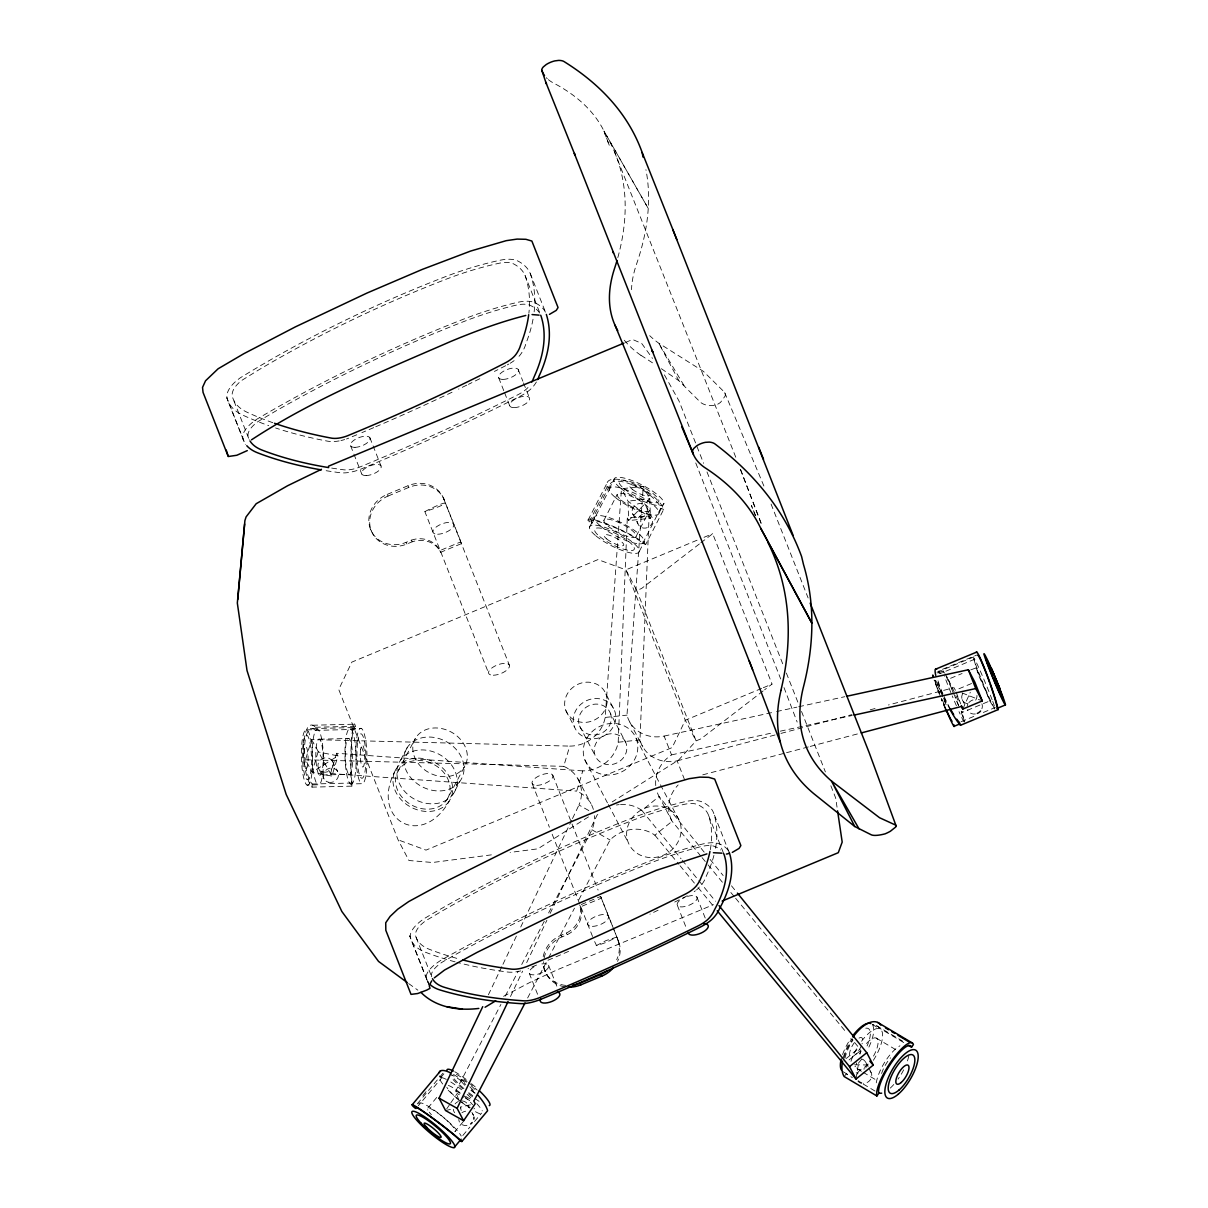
<?xml version="1.0" encoding="UTF-8"?>
<svg xmlns="http://www.w3.org/2000/svg" width="1208" height="1208" viewBox="0 0 1208 1208"><rect width="100%" height="100%" fill="white"/><g stroke="black" fill="none" stroke-linecap="round" stroke-linejoin="round"><path stroke-width="0.75" stroke-dasharray="5 3.75" d="M593.37 809.435A33.854 30.744 -27.7 0 0 576.714 791.119L582.769 770.885A33.854 30.744 -27.7 0 0 618.194 742.225L627.299 517.99L649.104 515.68L650.463 518.277L628.658 520.588L627.299 517.99M684.559 779.658L677.144 760.859A33.854 30.744 -27.7 0 1 639.983 739.9L649.104 515.68M312.026 787.133L312.192 784.007A28.886 9.03 85.7 0 1 304.567 746.635A28.886 9.03 85.7 0 1 315.212 730.387L315.379 727.261L355.348 726.265L355.167 729.39A28.886 2.552 -88.8 0 0 351.528 745.472A28.886 2.552 -88.8 0 0 352.162 783.01L351.981 786.136L312.026 787.133A32.254 10.072 85.7 0 1 303.51 745.411A32.254 10.072 85.7 0 1 315.379 727.261M588.809 810.568L578.964 805.011A33.854 30.744 -27.7 0 0 563.698 766.34L569.753 746.106A33.854 30.744 -27.7 0 0 605.178 717.446L621.486 488.727L643.275 486.416L649.783 498.798L650.463 518.277L627.979 501.124L621.486 488.727M655.763 785.623A33.854 30.744 -27.7 0 1 671.542 754.879L664.128 736.08A33.854 30.744 -27.7 0 1 626.982 715.121L643.275 486.416M856.034 1079.031L858.299 1064.837L858.812 1065.818M859.975 1054.176L860.549 1050.628L859.175 1048.031L851.987 1039.318M582.769 770.885L336.609 753.279L337.983 755.876L331.928 776.11L312.041 772.184L305.533 759.787L311.589 739.568L569.753 746.106M311.589 739.568L331.928 776.11L330.554 773.513L336.609 753.279M395.696 769.768C368.44 819.658 422.423 850.462 449.95 799.847A31.015 25.323 27.9 0 0 420.082 758.201A31.015 25.323 27.9 0 0 398.444 796.374A31.015 25.323 27.9 0 0 449.95 799.847M962.791 709.066L970.311 692.244M488.394 994.803L502.135 965.992M502.951 964.301L516.692 935.49M520.739 927.019L571.686 820.262M572.501 818.571L578.964 805.011M510.486 996.509L522.626 971.096M526.673 962.625L546.892 920.254M550.123 913.475L597.024 815.204A33.854 30.744 -27.7 0 1 600.134 812.44M588.069 520.135L606.975 483.276M589.187 521.931L607.171 486.854A32.254 11.793 29.7 0 1 630.923 482.868A32.254 11.793 29.7 0 1 663.675 509.429L645.691 544.506L642.731 543.328A28.886 4.077 24.7 0 0 610.251 525.691A28.886 4.077 24.7 0 0 592.131 523.109L589.187 521.931A32.254 4.56 24.7 0 1 609.421 524.816A32.254 4.56 24.7 0 1 645.691 544.506M591.135 521.509L609.934 484.831M589.519 527.171L594.411 517.613M609.134 488.923L614.026 479.365M592.131 523.109L610.131 488.032A28.886 10.57 29.7 0 1 631.391 484.468A28.886 10.57 29.7 0 1 660.731 508.251L663.675 509.429M603.864 520.437L617.137 494.555M636.269 536.125L649.542 510.244M642.731 543.328L660.731 508.251M639.364 551.316L644.272 541.758M658.979 513.068L663.887 503.51M458.783 1100.307L455.809 1090.899L500.912 1004.422M505.246 996.102L518.262 971.156M521.72 964.513L544.279 921.266M548.613 912.946L591.98 829.79A33.854 30.744 -27.7 0 0 594.472 815.717M527.639 997.974L547.586 959.726M548.462 958.065L574.48 908.159M578.813 899.854L610.04 839.983A33.854 30.744 -27.7 0 1 654.887 835.211L672.101 821.274A33.854 30.744 -27.7 0 1 678.141 784.943M400.739 759.877L407.579 747.012M398.051 771.066L415.28 738.586M447.594 798.548A28.328 23.133 27.9 0 0 420.324 760.496A28.328 23.133 27.9 0 0 400.558 795.362A28.328 23.133 27.9 0 0 447.594 798.548L464.823 766.068A28.328 23.133 27.9 0 0 437.553 728.016A28.328 23.133 27.9 0 0 417.787 762.882A28.328 23.133 27.9 0 0 464.823 766.068M453.317 793.867A31.363 25.61 27.9 0 0 426.741 750.244A31.363 25.61 27.9 0 0 401.041 786.529A31.363 25.61 27.9 0 0 453.317 793.867L460.142 780.987A31.363 25.61 27.9 0 0 433.566 737.363A31.363 25.61 27.9 0 0 407.866 773.649A31.363 25.61 27.9 0 0 460.142 780.987M446.613 1109.004L449.784 1104.354M450.841 1102.798L457.183 1093.512L463.736 1097.211M424.869 511.618C450.765 497.862 453.076 502.785 424.869 511.618L488.772 673.566M596.148 945.668L605.993 940.609L616.669 937.121L606.824 942.18L596.616 945.728L594.079 940.428M844.226 1076.585L846.129 1073.912L852.35 1077.596M422.83 1095.52L427.511 1089.918M417.273 1103.885L442.974 1073.157A28.886 8.169 42.7 0 0 441.751 1077.732L418.315 1105.743M440.663 1077.687L444.182 1073.489M427.874 1108.008L437.387 1096.638M463.208 1121.673L454.872 1131.609A18.075 3.126 39.9 0 0 441.479 1115.845A18.075 3.126 39.9 0 0 427.828 1110.046M462.815 1135.52L469.852 1127.124M474.533 1121.522L481.569 1113.112M620.534 804.498A33.854 30.744 -27.7 0 1 641.871 810.432L659.085 796.495A33.854 30.744 -27.7 0 1 656.699 790.636M846.264 1058.48L859.175 1048.031M849.073 1059.929L860.549 1050.628M699.356 543.977L641.584 588.492L636.752 590.501L625.925 569.844L597.99 559.591L351.845 662.12L338.738 689.466L398.096 839.847L408.923 860.504L432.524 862.497L491.641 854.826M700.836 542.83L712.69 533.709L772.033 684.09L764.619 689.798M763.139 690.946L700.927 738.873L696.11 740.881L678.669 759.968L612.214 801.901M588.477 816.88L537.832 848.831L510.123 852.425M503.585 996.313L529.799 982.481L557.326 969.767L713.46 904.671M625.638 342.392L632.584 339.493L641.644 343.374L652.486 358.383M387.179 494.404L408.093 485.691A28.358 25.745 -27.7 0 1 443.714 498.768L461.607 543.555L440.678 552.283A24.402 22.152 -27.7 0 0 412.185 541.818L411.324 540.172L406.084 542.347A28.358 25.745 -27.7 0 1 370.478 529.27A28.358 25.745 -27.7 0 1 387.179 494.404L388.04 496.065A28.358 25.745 -27.7 0 0 371.339 530.916A28.358 25.745 -27.7 0 0 406.96 543.993L412.185 541.818M388.04 496.065L408.968 487.353A28.358 25.745 -27.7 0 1 444.574 500.414M411.324 540.172A24.402 22.152 -27.7 0 1 439.803 550.621L460.731 541.909L461.607 543.555M697.061 540.218L625.925 569.844L685.268 720.24L696.11 740.881L636.752 590.501M704.007 537.318L712.69 533.709M761.614 688.424L685.268 720.24L672.176 747.571L426.016 850.115L398.096 839.847M763.35 687.699L772.033 684.09M942.421 669.338L976.638 655.083M936.955 672.252L977.876 655.204M937.831 673.113L942.95 670.984M938.133 672.041A28.886 4.455 64.3 0 1 940.126 673.596L976.049 658.647M953.354 693.332L948.22 679.274L962.096 673.505M970.779 669.881L976.23 667.813L989.941 700.882L962.187 712.448L961.221 711.135M971.594 683.501L955.362 690.266L954.003 687.654L888.424 704.989M961.1 721.72L974.78 716.012M983.342 712.463L995.317 707.465M543.207 956.645A28.358 25.745 -27.7 0 1 561.131 935.234L566.356 933.044A24.402 22.152 -27.7 0 0 579.719 905.154L600.633 896.442L618.526 941.243A28.358 25.745 -27.7 0 1 617.56 961.372M544.083 958.291A28.358 25.745 -27.7 0 1 561.992 936.88L567.231 934.705A24.402 22.152 -27.7 0 0 580.58 906.815L601.509 898.103M677.144 760.859L779.145 733.89M780.957 733.407L852.002 714.623M870.213 709.806L877.506 707.888M702.769 774.841L784.732 753.173M786.559 752.69L808.424 746.906M810.236 746.423L857.589 733.905M445.571 1110.56L453.8 1108.642M461.199 1110.53L460.399 1107.117L471.935 1104.459M664.128 736.08L774.751 711.965M776.593 711.557L796.872 707.148M798.715 706.74L844.815 696.699M671.542 754.879L772.954 732.773M780.323 731.172L852.229 715.483M605.178 717.446L626.982 715.121M618.194 742.225L639.983 739.9M312.691 725.238L354.669 724.196M312.797 728.575L354.563 727.533M306.998 729.859L317.885 729.587M350.562 728.771L361.449 728.5M315.212 730.387L355.167 729.39M319.486 739.205L348.961 738.466M319.486 775.083A18.075 3.624 88.6 0 0 322.642 750.032A18.075 3.624 88.6 0 0 316.315 746.317A18.075 3.624 88.6 0 0 319.486 775.083L348.961 774.343A18.075 3.624 88.6 0 0 352.117 749.292A18.075 3.624 88.6 0 0 345.805 745.593A18.075 3.624 88.6 0 0 348.961 774.343M312.192 784.007L352.162 783.01M306.998 785.049A27.799 5.572 88.6 0 0 311.845 746.514A27.799 5.572 88.6 0 0 302.136 740.806A27.799 5.572 88.6 0 0 306.998 785.049L317.885 784.777A27.799 5.572 88.6 0 0 322.747 746.242A27.799 5.572 88.6 0 0 313.023 740.534A27.799 5.572 88.6 0 0 317.885 784.777M350.562 783.962A27.799 5.572 88.6 0 0 355.409 745.427A27.799 5.572 88.6 0 0 345.699 739.719A27.799 5.572 88.6 0 0 350.562 783.962L361.449 783.69A27.799 5.572 88.6 0 0 366.311 745.155A27.799 5.572 88.6 0 0 356.587 739.447A27.799 5.572 88.6 0 0 361.449 783.69M854.554 1064.761L871.391 1065.063M305.533 759.787L563.698 766.34M330.554 773.513L576.714 791.119M948.22 679.274L955.241 694.041M974.071 659.764L977.997 673.868L989.941 700.882M962.096 692.939L980.579 700.278M607.171 486.854L610.131 488.032M591.98 829.79L610.04 839.983M455.809 1090.899L464.023 1095.535M465.654 1096.456L473.868 1101.092M465.382 1098.132L471.951 1101.832M876.132 1025.396L902.512 1041.054M903.765 1042.58L878.88 1027.812A28.886 13.771 -61.1 0 0 872.448 1024.716M872.342 1024.46L879.756 1028.869M876.223 1038.065L897.106 1050.462M858.254 1069.397L861.47 1071.3M863.071 1072.251L877.521 1080.828M843.214 1071.783L850.628 1076.177M863.237 1084.059L877.235 1092.364M640.965 355.303L655.416 364.725M661.35 368.697L678.881 380.731L700.051 401.856A23.782 13.303 -21.6 0 0 715.483 405.344A15.009 8.396 -21.6 0 0 720.587 402.309L725.162 396.013A13.424 7.52 -21.6 0 0 724.03 391.754L703.449 371.4L658.722 343.163A395.363 149.958 -22.1 0 1 649.708 335.673M408.666 983.584L417.877 990.183M439.229 1075.905L441.751 1077.732M700.882 856.155L672.101 821.274L659.085 796.495L704.189 852.138M702.074 857.62L706.876 863.433M708.069 864.883L722.459 882.323M730.855 892.501L734.464 896.865M735.657 898.314L845.993 1032.04M654.887 835.211L678.866 864.279M680.074 865.743L696.85 886.083M698.058 887.533L713.641 906.438M710.123 859.447L723.169 875.558M731.474 885.811L735.038 890.19M641.871 810.432L681.04 858.752M682.218 860.217L697.65 879.243M698.828 880.707L715.438 901.198M664.415 374.888L678.987 400.935L703.6 463.313M989.699 700.791L993.973 707.661M945.049 673.868L948.461 679.379M684.06 385.594L658.722 343.163L678.881 380.731M548.372 79.653A127.082 48.199 -22.1 0 0 553.551 83.05A604.332 229.218 -22.1 0 1 603.985 131.023L648.243 208.471A925.388 350.984 -22.1 0 1 636.616 263.903A395.363 149.958 -22.1 0 0 631.512 289.663M968.816 695.612L969.329 696.593M962.157 699.583L965.222 705.442M646.99 507.889A7.777 7.067 -27.7 0 1 638.202 517.855A7.777 7.067 -27.7 0 1 634.049 506.318A7.777 7.067 -27.7 0 1 646.99 507.889L652.365 518.126A7.777 7.067 -27.7 0 1 643.577 528.107A7.777 7.067 -27.7 0 1 639.425 516.571A7.777 7.067 -27.7 0 1 652.365 518.126M639.228 509.701L639.742 510.697M632.494 513.491L637.869 523.744M865.743 1062.3L868.054 1066.679M868.824 1068.144L871.119 1072.538M629.836 722.158L642.852 746.937M636.178 738.541A27.799 25.232 -27.7 0 1 605.736 774.917A27.799 25.232 -27.7 0 1 589.685 734.207A27.799 25.232 -27.7 0 1 636.178 738.541L659.583 783.146M660.459 784.792L679.53 821.138A27.799 25.232 -27.7 0 1 649.104 857.499A27.799 25.232 -27.7 0 1 633.037 816.804A27.799 25.232 -27.7 0 1 679.53 821.138M605.888 693.951A21.684 19.69 -27.7 0 1 582.15 722.324A21.684 19.69 -27.7 0 1 569.632 690.583A21.684 19.69 -27.7 0 1 605.888 693.951L614.479 710.319A21.684 19.69 -27.7 0 1 590.742 738.692A21.684 19.69 -27.7 0 1 578.224 706.952A21.684 19.69 -27.7 0 1 614.479 710.319M610.342 713.158A16.686 15.145 -27.7 0 1 592.086 734.977A16.686 15.145 -27.7 0 1 582.452 710.561A16.686 15.145 -27.7 0 1 610.342 713.158L625.91 742.814A16.686 15.145 -27.7 0 1 607.654 764.634A16.686 15.145 -27.7 0 1 598.02 740.217A16.686 15.145 -27.7 0 1 625.91 742.814M579.583 725.978L595.151 755.634M565.888 710.621L574.48 726.99M584.899 759.908L607.443 802.852M608.303 804.498L628.251 842.489M577.907 778.828L590.923 803.607M408.093 485.691L408.968 487.353M439.803 550.621L440.678 552.283M600.633 896.442L618.526 941.243M406.084 542.347L406.96 543.993M579.719 905.154L580.58 906.815M370.478 529.27L371.339 530.916M566.356 933.044L567.231 934.705M561.131 935.234L561.992 936.88M544.431 970.084L545.306 971.745M332.336 761.236L337.712 771.474M325.012 764.015L325.541 765.011M318.731 768.786L324.106 779.024M468.1 1105.124L469.64 1108.053A27.799 4.817 39.9 0 1 446.084 1088M471.935 1112.432L473.476 1115.361A7.777 7.067 -27.7 0 0 471.211 1112.477M460.399 1107.117L460.912 1108.113M939.431 693.286L938.178 691.112L938.737 693.014M945.396 709.096L941.289 699.659M958.654 705.729L955.166 697.696M227.466 399.199L226.847 397.734L245.39 444.725M410.282 937.227L409.663 935.762L428.825 984.233M724.709 392.66L764.89 488.394M955.845 695.491L958.729 702.573M942.436 700.081L945.426 707.526M755.393 515.272L751.406 505.518L755.453 515.605M735.778 457.243L614.51 151.936M729.179 852.395L713.399 812.455M723.365 852.788L708.235 814.509M426.801 979.537L410.992 939.522M956.041 691.973L960.768 703.932M957.37 696.201L960.073 703.041M938.994 670.757L940.126 673.596M771.066 504.038L808.122 597.96M706.997 471.935L783.599 666.046M786.363 673.052L798.126 702.845M801.523 711.452L825.381 771.912M830.862 785.804L835.664 797.96L837.023 807.155M695.748 462.966L780.715 678.987M539.402 311.891L525.057 275.5M518.277 369.603L522.853 381.215M523.502 382.876L529.406 397.794M498.723 377.862L503.947 391.135M504.612 392.796L509.836 406.054M696.925 897.106L705.442 918.669M677.371 905.366L686.537 928.59M443.714 498.768L509.293 665.019M552.751 775.174L598.096 890.054M532.245 783.72L549.413 827.238M552.162 834.2L593.4 938.676M369.875 437.719L381.003 465.911M350.652 445.843L353.264 452.471M353.914 454.132L361.766 474.034M548.538 965.222L557.054 986.785M529.3 973.346L537.817 994.909M248.621 438.187L232.963 398.429M243.457 440.21L227.768 400.437M416.156 937.499L431.966 977.499A91.551 33.084 -21.8 0 1 431.588 976.275L431.452 975.234A31.484 11.37 -21.8 0 1 441.826 962.383L459.312 952.417A618.194 223.344 -21.8 0 1 648.137 863.886A171.249 61.865 -21.8 0 1 700.127 846.838L701.561 846.491A21.593 7.807 -21.8 0 1 713.732 846.129A84.635 30.578 -21.8 0 1 720.723 849.994M530.221 273.446L545.865 313.144A90.253 37.675 -21.5 0 0 534.163 302.468A27.12 11.325 -21.5 0 0 516.828 302.498A176.927 73.854 -21.5 0 0 462.815 319.441A623.751 260.384 -21.5 0 0 256.791 419.236A37.04 15.462 -21.5 0 0 242.959 438.7A97.168 40.559 -21.5 0 0 245.752 444.423M604.332 132.427L609.466 145.791L603.97 131.038L648.243 208.471A918.986 348.553 -22.1 0 0 645.933 169.694M740.519 469.504L761.433 523.97M740.519 469.519L761.418 524.272M784.007 687.594L797.159 722.052M428.206 982.768L427.707 981.243L429.384 986.589M935.143 681.674L938.314 691.746M964.09 720.406L961.961 711.406L962.187 712.448M975.989 667.722L976.215 668.749M617.666 939.582A28.358 25.745 -27.7 0 1 616.699 959.726M564.8 986.83A28.358 25.745 -27.7 0 1 543.676 961.734M565.706 985.396A28.358 25.745 -27.7 0 1 542.875 963.516M981.893 703.841A7.777 7.067 -27.7 0 1 981.621 709.368M975.354 713.973A7.777 7.067 -27.7 0 1 967.533 709.821M967.2 706.136A7.777 7.067 -27.7 0 1 967.789 704.294M968.876 702.633A7.777 7.067 -27.7 0 1 976.049 699.643M976.94 695.415A7.777 7.067 -27.7 0 1 975.173 700.806M967.985 703.796A7.777 7.067 -27.7 0 1 963.501 692.395M950.319 709.987A32.254 4.983 64.3 0 1 944.309 698.133M942.92 695.098A32.254 4.983 64.3 0 1 937.348 680.98M950.258 708.734A28.886 4.455 64.3 0 1 943.629 695.4M942.889 693.709A28.886 4.455 64.3 0 1 937.212 677.794M964.06 721.856A27.799 1.133 67.4 0 1 959.016 711.678M956.419 705.804A27.799 1.133 67.4 0 1 952.236 695.944M950.862 692.592A27.799 1.133 67.4 0 1 944.369 675.801M943.312 672.569A27.799 1.133 67.4 0 1 944.43 672.992M946.136 676.465A27.799 1.133 67.4 0 1 953.052 692.033M953.761 693.679A27.799 1.133 67.4 0 1 958.503 705.261M961.326 712.539A27.799 1.133 67.4 0 1 964.437 722.006M945.486 708.492A27.799 1.133 67.4 0 1 941.289 698.526M940.609 696.865A27.799 1.133 67.4 0 1 934.116 680.074M935.883 680.738A27.799 1.133 67.4 0 1 942.799 696.291M943.493 697.952A27.799 1.133 67.4 0 1 946.272 704.657M945.622 708.19A22.197 0.906 67.4 0 1 941.727 698.979M939.114 692.516A22.197 0.906 67.4 0 1 935.853 681.659A22.197 0.906 67.4 0 1 947.102 707.344M994.818 709.036A27.799 1.133 67.4 0 1 979.869 675.438A27.799 1.133 67.4 0 1 975.702 661.169A27.799 1.133 67.4 0 1 992.1 699.734M992.734 701.41A27.799 1.133 67.4 0 1 994.848 707.586M870.062 1071.028A7.777 7.067 -27.7 0 1 863.478 1083.289M857.031 1074.108A7.777 7.067 -27.7 0 1 864.898 1068.838M861.47 1058.872A7.777 7.067 -27.7 0 1 865.97 1067.781M858.103 1073.051A7.777 7.067 -27.7 0 1 856.155 1072.78M843.229 1057.831A32.254 15.387 -61.1 0 1 852.093 1038.412M844.936 1058.419A28.886 13.771 -61.1 0 1 852.984 1040.028M861.561 1041.22A27.799 10.177 -59.3 0 1 881.508 1030.454A27.799 10.177 -59.3 0 1 873.369 1060.307M850.96 1061.349A27.799 10.177 -59.3 0 1 856.623 1048.725M872.795 1025.501A27.799 10.177 -59.3 0 1 868.084 1048.725M861.425 1059.431A27.799 10.177 -59.3 0 1 854.917 1066.755M842.565 1054.554A27.799 10.177 -59.3 0 1 850.598 1038.82M865.774 1028.219A22.197 8.124 -59.3 0 1 867.072 1045.962M844.256 1057.468A22.197 8.124 -59.3 0 1 852.712 1039.439M908.748 1056.094A27.799 10.177 -59.3 0 1 906.529 1063.493M903.675 1069.85A27.799 10.177 -59.3 0 1 898.057 1079.121M893.784 1084.512A27.799 10.177 -59.3 0 1 889.45 1088.831M876.268 1082.851A27.799 10.177 -59.3 0 1 899.945 1045.811M881.598 1073.474A18.075 6.614 -59.3 0 1 890.583 1057.815M866.498 1043.516A18.075 6.614 -59.3 0 1 877.491 1039.318A18.075 6.614 -59.3 0 1 873.293 1056.487M867.993 1063.946A18.075 6.614 -59.3 0 1 856.608 1062.859M859.719 1053.754A18.075 6.614 -59.3 0 1 861.183 1050.99M859.039 1038.08A10.978 4.017 -59.3 0 1 862.059 1043.848M861.108 1046.309A10.978 4.017 -59.3 0 1 850.689 1056.668A10.978 4.017 -59.3 0 1 854.011 1043.078M466.952 1125.478A7.777 7.067 -27.7 0 1 458.693 1119.544M461.924 1112.779A7.777 7.067 -27.7 0 1 465.654 1111.224M462.256 1100.926A7.777 7.067 -27.7 0 1 468.523 1106.921M454.661 1112.704A7.777 7.067 -27.7 0 1 453.317 1109.291M455.084 1103.916A7.777 7.067 -27.7 0 1 458.33 1101.53M453.529 1074.471A32.254 9.12 42.7 0 1 464.778 1082.413M469.836 1086.838A32.254 9.12 42.7 0 1 475.726 1092.742M449.678 1074.003A28.886 8.169 42.7 0 1 465.775 1084.512M471.331 1089.601A28.886 8.169 42.7 0 1 475.182 1093.602M418.814 1103.87A27.799 4.817 39.9 0 1 437.704 1112.764A27.799 4.817 39.9 0 1 461.199 1136.049M479.093 1101.303A27.799 4.817 39.9 0 1 473.883 1097.77M472.509 1096.773A27.799 4.817 39.9 0 1 468.296 1093.527M462.724 1088.876A27.799 4.817 39.9 0 1 453.106 1079.605M454.736 1071.738A27.799 4.817 39.9 0 1 468.629 1081.356M471.437 1083.651A27.799 4.817 39.9 0 1 476.858 1088.393M472.781 1095.686A22.197 3.85 39.9 0 1 468.326 1092.304M463.887 1088.589A22.197 3.85 39.9 0 1 451.822 1075.467M456.397 1074.32A22.197 3.85 39.9 0 1 467.088 1081.417M468.583 1082.579A22.197 3.85 39.9 0 1 477.175 1090.084M480.014 1113.761A27.799 4.817 39.9 0 1 473.657 1110.68M442.702 1084.014A27.799 4.817 39.9 0 1 446.311 1079.393M450.795 1081.99A27.799 4.817 39.9 0 1 461.592 1089.752M467.164 1094.403A27.799 4.817 39.9 0 1 472.343 1099.159M476.783 1103.674A27.799 4.817 39.9 0 1 482.279 1110.847M470.229 1107.766A18.075 3.126 39.9 0 1 461.516 1101.983M460.293 1101.032A18.075 3.126 39.9 0 1 446.854 1087.321M448.334 1085.433A18.075 3.126 39.9 0 1 460.505 1093.119M464.129 1096.139A18.075 3.126 39.9 0 1 472.585 1104.761M474.412 1108.234A18.075 3.126 39.9 0 1 473.898 1108.884M431.407 1114.712A18.075 3.126 39.9 0 1 429.202 1112.115M475.137 1093.089A10.978 1.903 39.9 0 1 469.097 1089.012M464.854 1085.297A10.978 1.903 39.9 0 1 460.731 1079.575A10.978 1.903 39.9 0 1 467.028 1082.534M471.422 1086.037A10.978 1.903 39.9 0 1 476.556 1091.277M351.981 786.136A32.254 2.839 -88.8 0 1 351.271 744.219A32.254 2.839 -88.8 0 1 355.348 726.265M616.427 805.011A33.854 30.744 -27.7 0 1 619.16 804.604M640.904 355.348A436.813 165.677 -22.1 0 1 623.826 339.629M547.284 78.701A127.082 48.199 -22.1 0 1 546.288 77.705M609.889 141.985A921.175 349.384 -22.1 0 1 617.454 258.935M541.864 963.924A10.449 4.364 -21.5 0 1 546.756 969.601A10.449 4.364 -21.5 0 1 530.629 974.403A10.449 4.364 -21.5 0 1 536.775 965.449M687.579 896.396A10.63 4.439 -21.5 0 1 696.05 900.579A10.63 4.439 -21.5 0 1 679.213 906.634A10.63 4.439 -21.5 0 1 684.966 897.333M710.304 849.662A344.703 143.903 -21.5 0 0 708.673 815.687A84.635 35.334 -21.5 0 0 697.273 804.498A21.593 9.015 -21.5 0 0 684.861 804.211L683.411 804.528A171.249 71.483 -21.5 0 0 631.165 820.927A618.194 258.074 -21.5 0 0 442.792 910.621L425.442 920.934A31.484 13.137 -21.5 0 0 415.507 934.916L415.703 936.094A91.551 38.218 -21.5 0 0 429.625 949.413A605.45 252.744 -21.5 0 0 459.357 959.046M687.276 895.762A1003.606 418.95 -21.5 0 1 680.829 898.994M679.213 899.809A1003.606 418.95 -21.5 0 1 674.366 902.225M658.103 910.198A1003.606 418.95 -21.5 0 1 649.934 914.139M568.606 951.375A1003.606 418.95 -21.5 0 1 546.696 960.783M536.548 965.056A1003.606 418.95 -21.5 0 1 528.062 968.574M715.529 848.227A350.275 146.213 -21.5 0 0 713.868 813.709A90.253 37.675 -21.5 0 0 701.697 801.765A27.12 11.325 -21.5 0 0 684.362 801.81A176.927 73.854 -21.5 0 0 630.35 818.737A623.751 260.384 -21.5 0 0 424.325 918.533A37.04 15.462 -21.5 0 0 410.494 938.012A97.168 40.559 -21.5 0 0 425.246 952.161A611.278 255.175 -21.5 0 0 455.265 961.885M713.928 855.385A350.275 146.213 -21.5 0 1 706.393 875.83A62.454 26.063 -21.5 0 1 701.108 885.373A27.709 11.567 -21.5 0 1 699.523 887.185M698.601 888.091A27.709 11.567 -21.5 0 1 696.533 889.903M695.385 890.794A27.709 11.567 -21.5 0 1 694.177 891.67M520.739 970.915A25.519 10.661 -21.5 0 1 507.753 972.047A611.278 255.175 -21.5 0 1 456.941 962.338M728.092 850.356A90.253 32.601 -21.8 0 0 718.186 843.501A27.12 9.8 -21.8 0 0 701.184 844.377A176.927 63.918 -21.8 0 0 647.443 861.999A623.751 225.352 -21.8 0 0 440.844 960.33A37.04 13.379 -21.8 0 0 426.379 978.223A97.168 35.108 -21.8 0 0 428.855 983.161M331.702 468.085A605.45 252.744 -21.5 0 0 343.767 469.806L344.899 469.912A19.932 8.32 -21.5 0 0 359.667 467.103A997.189 416.277 -21.5 0 0 517.764 394.805L518.987 394.17A22.182 9.256 -21.5 0 0 528.893 386.439A56.791 23.707 -21.5 0 0 529.98 384.974M539.553 312.978A84.635 35.334 -21.5 0 0 529.738 305.186A21.593 9.015 -21.5 0 0 517.326 304.899L515.876 305.216A171.249 71.483 -21.5 0 0 463.63 321.615A618.194 258.074 -21.5 0 0 275.258 411.309L257.908 421.622A31.484 13.137 -21.5 0 0 247.972 435.605L248.168 436.783A91.551 38.218 -21.5 0 0 249.226 439.561M536.382 381.985A62.454 26.063 -21.5 0 1 533.574 386.062A27.709 11.567 -21.5 0 1 519.757 396.451A1003.606 418.95 -21.5 0 1 360.528 469.263A25.519 10.661 -21.5 0 1 340.218 472.736A611.278 255.175 -21.5 0 1 324.967 470.516M534.132 311.875A350.275 165.345 -21.3 0 0 530.75 274.865A90.253 42.597 -21.3 0 0 517.824 261.003A27.12 12.805 -21.3 0 0 500.172 260.218A176.927 83.518 -21.3 0 0 445.903 276.496A623.751 294.45 -21.3 0 0 240.437 377.726A37.04 17.486 -21.3 0 0 227.21 398.731A97.168 45.859 -21.3 0 0 242.853 415.159A611.278 288.561 -21.3 0 0 268.735 425.639M533.03 319.229A350.275 165.345 -21.3 0 1 525.873 343.585A62.454 29.475 -21.3 0 1 520.905 353.959A27.709 13.077 -21.3 0 1 516.45 358.776M514.125 360.633A27.709 13.077 -21.3 0 1 510.169 363.261M508.749 364.076A27.709 13.077 -21.3 0 1 507.284 364.861M505.684 365.692A1003.606 473.762 -21.3 0 1 494.404 371.43M479.818 378.723A1003.606 473.762 -21.3 0 1 468.417 384.34M466.786 385.126A1003.606 473.762 -21.3 0 1 458.602 389.097M452.034 392.238A1003.606 473.762 -21.3 0 1 375.386 426.907M373.695 427.632A1003.606 473.762 -21.3 0 1 361.872 432.645M356.783 434.774A1003.606 473.762 -21.3 0 1 348.312 438.293A25.519 12.05 -21.3 0 1 346.485 438.972M344.642 439.561A25.519 12.05 -21.3 0 1 340.958 440.543M339.131 440.92A25.519 12.05 -21.3 0 1 327.761 441.192A611.278 288.561 -21.3 0 1 275.59 427.979M272.812 422.694A605.45 285.813 -21.3 0 1 247.187 412.305A91.551 43.216 -21.3 0 1 232.434 396.843L232.178 395.514A31.484 14.858 -21.3 0 1 241.691 380.445L258.905 369.784A618.194 291.823 -21.3 0 1 446.824 278.957A171.249 80.845 -21.3 0 1 499.327 263.208L500.791 262.921A21.593 10.193 -21.3 0 1 513.445 263.827A84.635 39.955 -21.3 0 1 525.54 276.813A344.703 162.718 -21.3 0 1 528.878 313.25M318.097 751.95L312.041 772.184L337.983 755.876L318.097 751.95M649.783 498.798L628.658 520.588L627.979 501.124L649.783 498.798M536.775 785.381A11.114 4.636 -21.5 0 0 552.962 776.382A11.114 4.636 -21.5 0 0 537.756 776.563A11.114 4.636 -21.5 0 0 536.775 785.381M592.418 926.37A11.114 4.636 -21.5 0 0 608.606 917.37A11.114 4.636 -21.5 0 0 593.385 917.551A11.114 4.636 -21.5 0 0 592.418 926.37M493.317 675.227A11.114 4.636 -21.5 0 0 509.504 666.227A11.114 4.636 -21.5 0 0 494.283 666.408A11.114 4.636 -21.5 0 0 493.317 675.227M437.674 534.238A11.114 4.636 -21.5 0 0 453.861 525.238A11.114 4.636 -21.5 0 0 438.64 525.42A11.114 4.636 -21.5 0 0 437.674 534.238M328.546 782.271A7.777 7.067 -27.7 0 0 338.376 773.195A7.777 7.067 -27.7 0 0 325.813 770.281A7.777 7.067 -27.7 0 0 328.546 782.271M323.17 772.033A7.777 7.067 -27.7 0 0 333 762.958A7.777 7.067 -27.7 0 0 320.437 760.028A7.777 7.067 -27.7 0 0 323.17 772.033M303.117 744.173A22.197 4.439 88.6 0 0 306.998 779.492A22.197 4.439 88.6 0 0 310.879 748.718A22.197 4.439 88.6 0 0 303.117 744.173M357.568 742.799A22.197 4.439 88.6 0 0 361.449 778.118A22.197 4.439 88.6 0 0 365.329 747.359A22.197 4.439 88.6 0 0 357.568 742.799M360.618 749.489A10.978 2.205 88.6 0 0 362.536 766.959A10.978 2.205 88.6 0 0 364.454 751.754A10.978 2.205 88.6 0 0 360.618 749.489M303.993 750.908A10.978 2.205 88.6 0 0 305.911 768.379A10.978 2.205 88.6 0 0 307.829 753.158A10.978 2.205 88.6 0 0 303.993 750.908M600.965 526.416A27.799 7.142 27.1 0 0 643.139 543.283A27.799 7.142 27.1 0 0 613.921 519.365A27.799 7.142 27.1 0 0 600.965 526.416M596.057 535.975A27.799 7.142 27.1 0 0 638.247 552.841A27.799 7.142 27.1 0 0 609.028 528.923A27.799 7.142 27.1 0 0 596.057 535.975M599.772 536.639A22.197 5.708 27.1 0 0 633.445 550.093A22.197 5.708 27.1 0 0 610.115 531.007A22.197 5.708 27.1 0 0 599.772 536.639M620.58 488.168A27.799 7.142 27.1 0 0 662.754 505.035A27.799 7.142 27.1 0 0 633.536 481.116A27.799 7.142 27.1 0 0 620.58 488.168M624.279 488.832A22.197 5.708 27.1 0 0 657.952 502.286A22.197 5.708 27.1 0 0 634.638 483.2A22.197 5.708 27.1 0 0 624.279 488.832M615.672 497.726A27.799 7.142 27.1 0 0 657.862 514.593A27.799 7.142 27.1 0 0 628.628 490.674A27.799 7.142 27.1 0 0 615.672 497.726M621.395 500.278A18.075 4.651 27.1 0 0 648.802 511.241A18.075 4.651 27.1 0 0 629.806 495.688A18.075 4.651 27.1 0 0 621.395 500.278M608.122 526.159A18.075 4.651 27.1 0 0 635.529 537.122A18.075 4.651 27.1 0 0 616.533 521.569A18.075 4.651 27.1 0 0 608.122 526.159M632.192 489.195A10.978 2.824 27.1 0 0 648.847 495.854A10.978 2.824 27.1 0 0 637.311 486.401A10.978 2.824 27.1 0 0 632.192 489.195M606.688 538.919A10.978 2.824 27.1 0 0 623.343 545.563A10.978 2.824 27.1 0 0 611.807 536.125A10.978 2.824 27.1 0 0 606.688 538.919M366.115 475.559A10.449 4.364 -21.5 0 0 381.23 467.043A10.449 4.364 -21.5 0 0 366.824 467.315A10.449 4.364 -21.5 0 0 366.115 475.559M354.986 447.353A10.449 4.364 -21.5 0 0 370.101 438.851A10.449 4.364 -21.5 0 0 355.696 439.123A10.449 4.364 -21.5 0 0 354.986 447.353M514.261 407.609A10.63 4.439 -21.5 0 0 529.633 398.957A10.63 4.439 -21.5 0 0 514.97 399.229A10.63 4.439 -21.5 0 0 514.261 407.609M503.132 379.403A10.63 4.439 -21.5 0 0 518.504 370.75A10.63 4.439 -21.5 0 0 503.857 371.037A10.63 4.439 -21.5 0 0 503.132 379.403"/><path stroke-width="1.5" d="M237.765 599.5L244.907 520.588L246.085 516.903L256.187 503.721L287.61 485.737L321.464 469.293M244.635 524.015L237.327 603.019L247.021 670.561L286.19 794.456L341.849 911.496L378.542 961.432L407.141 982.481M430.154 983.75L431.709 980.881M525.042 1002.957L473.868 1101.092L475.227 1103.689L463.615 1120.737L445.571 1110.56L439.063 1098.163L482.732 1006.657M463.615 1120.737L457.122 1108.355L508.07 1001.598M876.887 1095.973L878.79 1093.285A28.886 7.308 -57.7 0 1 892.395 1061.258A28.886 7.308 -57.7 0 1 911.542 1047.2L913.444 1044.512A32.254 8.154 -57.7 0 0 892.063 1060.216A32.254 8.154 -57.7 0 0 876.887 1095.973L844.226 1076.585A32.254 15.387 -61.1 0 1 842.52 1061.092M412.29 1104.64L440.603 1070.816M454.087 1147.6A27.799 4.817 39.9 0 0 427.904 1119.121A27.799 4.817 39.9 0 0 417.968 1121.598A27.799 4.817 39.9 0 0 454.087 1147.6L461.124 1139.204M461.818 1141.545A32.254 1.872 37.1 0 0 428.84 1115.301A32.254 1.872 37.1 0 0 413.453 1106.724L415.975 1108.536A28.886 1.676 37.1 0 1 429.761 1116.222A28.886 1.676 37.1 0 1 459.297 1139.733L461.818 1141.545L487.609 1110.726A32.254 9.12 42.7 0 0 477.87 1095.128M251.506 439.818C313.355 399.184 383.117 370.916 450.871 341.396C475.303 331.279 500.127 321.902 525.812 315.469M434.321 977.846L444.589 970.009L477.22 952.312L562.581 910.273L656.171 870.424L706.937 853.89M866.755 1052.712L873.263 1065.094L856.034 1079.031L849.541 1066.649L866.755 1052.712L737.409 893.12M485.072 1007.245L495.748 1000.813M247.278 450.614L236.813 455.265L228.267 456.518L203.05 392.389L202.536 387.406L205.541 380.792L218.119 368.772L243.789 353.718L295.386 326.87L367.006 293.046L422.226 269.429L470.697 251.037L506.258 240.664L517.1 239.093L525.903 239.305L531.867 241.041L558.051 307.542L556.254 310.396L549.474 314.367M732.29 852.395L739.069 848.424L740.866 845.57L714.683 779.069L708.719 777.333L699.915 777.121L689.073 778.692L658.496 787.435L623.615 799.983L568.107 823.025L513.657 847.669L443.562 882.67L408.742 901.561L397.749 909.201L390.139 916.389L385.729 922.761L385.82 930.296L411.022 994.38L417.741 993.52L426.771 990.092L429.973 988.355L429.218 985.607M328.44 466.228L623.902 343.117M935.46 669.247L976.759 652.048M861.244 732.939L961.417 706.454L962.791 709.066L982.255 700.942L974.841 682.158L968.333 669.76L846.657 696.291M954.184 726.28L959.303 724.136M996.917 708.477L1005.464 704.913M950.319 709.987A32.254 4.983 64.3 0 0 960.511 725.268L998.14 709.609A32.254 2.25 70.3 0 0 986.196 672.63A32.254 2.25 70.3 0 0 976.321 652.546M722.127 901.062L838.292 852.682L842.187 842.082L837.567 810.825M572.954 985.169A28.358 25.745 -27.7 0 0 580.051 983.161L600.965 974.448A28.358 25.745 -27.7 0 0 607.413 970.809M568.364 987.163A28.358 25.745 -27.7 0 0 580.912 984.822L601.841 976.094A28.358 25.745 -27.7 0 0 613.649 967.442M854.071 715.091L975.747 688.56L982.255 700.942M726.37 854.071L728.258 853.709M478.821 1008.423C458.511 1010.96 435.952 1007.608 420.943 992.372M713.399 852.727L721.916 853.165M532.064 314.563L539.1 315.137M446.839 1006.657L462.422 1009.148M780.987 690.432A436.813 198.671 -20.9 0 0 813.875 793.731L854.796 826.529L871.27 834.803A23.782 6.282 -21.5 0 0 885.071 833.852A15.009 3.971 -21.5 0 0 890.356 831.27L895.672 827.042A13.424 3.549 -21.5 0 0 895.324 824.958L879.575 817.74L831.497 781.032A395.363 179.826 -20.9 0 1 803.501 686.748A925.388 420.897 -20.9 0 0 811.867 623.132A918.986 417.983 -20.9 0 0 803.501 564.574L801.614 556.601A1064.127 484 -20.9 0 0 714.607 443.683A20.083 9.136 -20.9 0 0 709.292 442.098L705.261 442.354A11.159 5.074 -20.9 0 0 696.699 445.858L693.83 448.41A12.503 5.678 -20.9 0 0 692.818 452.955A127.082 57.803 -20.9 0 0 705.472 468.055A604.332 274.865 -20.9 0 1 760.738 528.274L811.867 623.132L760.708 528.274M439.063 1098.163L457.122 1108.355M877.718 1022.436L912.025 1042.791M885.464 1027.902L888.575 1029.745M891.685 1031.587L894.796 1033.444M897.906 1035.286L908.778 1041.749M908.431 1045.343L911.542 1047.2M869.79 1061.152L873.263 1065.094M856.034 1079.031L717.235 910.802M719.002 905.592L849.541 1066.649M859.099 828.945L831.497 781.032L854.796 826.529M600.965 974.448L601.841 976.094M580.051 983.161L580.912 984.822M945.396 709.096L946.649 711.255L946.106 709.353M615.023 325.178L654.721 421.668L752.629 669.76M692.833 452.94L652.003 350.275M693.407 454.419L681.72 426.666M672.735 229.384L793.097 535.37M676.812 239.501L642.188 152.555A1064.127 403.608 -22.1 0 0 563.759 61.397A20.083 7.61 -22.1 0 0 558.685 60.4L554.744 60.913A11.159 4.228 -22.1 0 0 546.227 64.537L543.298 66.938A12.503 4.741 -22.1 0 0 542.075 70.925A127.082 48.199 -22.1 0 0 544.536 75.591M758.669 447.141L763.547 459.297M545.789 82.235L574.978 154.986L574.464 153.703M546.031 82.778L546.529 84.047M612.985 251.868L613.543 253.272M652.169 350.592L652.773 352.117L574.329 153.446M997.023 706.755L998.14 709.609M968.333 669.76L975.747 688.56M961.432 705.638L962.791 709.066M960.511 725.268L959.394 722.429A28.886 4.455 64.3 0 1 956.751 719.198M810.19 603.169L869.201 752.72L896.049 825.789M749.247 660.882L780.232 742.12M541.864 70.396L545.88 82.506M226.228 450.071L228.116 455.914M642.188 152.555L643.018 157.085M980.549 711.044A7.777 7.067 -27.7 0 1 977.302 713.415M977.876 655.204A28.886 2.023 70.3 0 1 989.548 682.384M990.183 684.166A28.886 2.023 70.3 0 1 996.781 705.623M935.747 675.438A32.254 4.983 64.3 0 1 936.789 669.021M953.64 714.532A28.886 4.455 64.3 0 1 950.258 708.734M953.837 724.679A27.799 1.133 67.4 0 1 946.166 710.077M933.044 676.842A27.799 1.133 67.4 0 1 933.074 675.393M952.01 721.131A22.197 0.906 67.4 0 1 946.332 709.836M999.68 689.24A22.197 0.906 67.4 0 1 1000.571 695.008A22.197 0.906 67.4 0 1 987.404 663.237A22.197 0.906 67.4 0 1 991.828 670.334M992.553 671.965A22.197 0.906 67.4 0 1 994.018 675.393M994.773 677.159A22.197 0.906 67.4 0 1 999.046 687.639M861.546 1083.017A7.777 7.067 -27.7 0 1 858.314 1081.1M853.044 1037.068A32.254 15.387 -61.1 0 1 880.798 1025.139M841.281 1069.865A27.799 10.177 -59.3 0 1 841.236 1058.993M852.652 1035.936A27.799 10.177 -59.3 0 1 870.862 1023.584M881.689 1093.165A27.799 10.177 -59.3 0 1 878.82 1092.893M473.898 1117.174A7.777 7.067 -27.7 0 1 473.808 1119.061M472.132 1122.549A7.777 7.067 -27.7 0 1 470.667 1123.938M439.093 1072.659A32.254 9.12 42.7 0 1 450.69 1072.93M446.915 1070.273A27.799 4.817 39.9 0 1 453.347 1070.998M479.365 1090.749A27.799 4.817 39.9 0 1 489.225 1105.607M616.986 260.55A921.175 349.384 -22.1 0 1 614.479 268.659A436.813 165.677 -22.1 0 0 617.741 330.645M767.88 542.362A921.175 418.98 -20.9 0 1 780.912 690.447M557.296 992.04A10.449 4.364 -21.5 0 1 552.207 1001.311A10.449 4.364 -21.5 0 1 540.64 999.076M703.645 923.758A10.63 4.439 -21.5 0 1 702.92 932.138A10.63 4.439 -21.5 0 1 688.273 932.41M709.957 851.413A344.703 143.903 -21.5 0 1 703.781 871.24L700.987 877.778A56.791 23.707 -21.5 0 1 696.427 885.751A22.182 9.256 -21.5 0 1 686.537 893.467L685.298 894.116A997.189 416.277 -21.5 0 1 527.201 966.415A19.932 8.32 -21.5 0 1 512.449 969.209L511.301 969.118A605.45 252.744 -21.5 0 1 462.694 959.922M729.179 852.395A90.253 32.601 -21.8 0 1 729.572 853.467A350.275 126.553 -21.8 0 1 719.409 908.793A62.454 22.559 -21.8 0 1 713.792 917.506A27.709 10.011 -21.8 0 1 699.764 927.366A1003.606 362.596 -21.8 0 1 540.278 999.545A25.519 9.226 -21.8 0 1 520.195 1003.606A611.278 220.853 -21.8 0 1 440.195 990.016A97.168 35.108 -21.8 0 1 429.821 984.233M432.479 978.691A91.551 33.084 -21.8 0 0 444.619 987.374A605.45 218.739 -21.8 0 0 523.819 1000.828L524.936 1000.873A19.932 7.203 -21.8 0 0 539.538 997.672A997.189 360.271 -21.8 0 0 697.877 926.008L699.115 925.373A22.182 8.018 -21.8 0 0 709.171 918.065A56.791 20.521 -21.8 0 0 714.019 910.787L717.054 904.867A344.703 124.53 -21.8 0 0 724.392 855.475A84.635 30.578 -21.8 0 0 723.562 853.482M249.95 440.89A91.551 38.218 -21.5 0 0 262.091 450.101A605.45 252.744 -21.5 0 0 328.727 467.602M531.837 382.03A56.791 23.707 -21.5 0 0 533.453 378.466L536.246 371.928A344.703 143.903 -21.5 0 0 541.139 316.375A84.635 35.334 -21.5 0 0 540.701 315.212M537.651 379.599A62.454 26.063 -21.5 0 0 538.859 376.519A350.275 146.213 -21.5 0 0 546.333 314.397M321.252 469.882A611.278 255.175 -21.5 0 1 257.712 452.849A97.168 40.559 -21.5 0 1 246.794 445.707M274.503 423.283A605.45 285.813 -21.3 0 0 331.264 438.096L332.427 438.277A19.932 9.407 -21.3 0 0 347.345 435.846A997.189 470.727 -21.3 0 0 505.186 362.928L506.409 362.279A22.182 10.464 -21.3 0 0 516.148 354.155A56.791 26.802 -21.3 0 0 520.452 345.503L523.004 338.361A344.703 162.718 -21.3 0 0 528.696 314.684M991.662 668.96L999.982 689.043L991.662 668.96M987.087 663.343A27.799 1.133 67.4 0 0 1005.086 704.762A27.799 1.133 67.4 0 0 991.995 670.093A27.799 1.133 67.4 0 0 987.087 663.343M898.344 1094.116A27.799 10.177 -59.3 0 0 917.295 1051.896A27.799 10.177 -59.3 0 0 888.952 1076.222A27.799 10.177 -59.3 0 0 898.344 1094.116M898.994 1090.069A22.197 8.124 -59.3 0 0 914.124 1056.366A22.197 8.124 -59.3 0 0 891.489 1075.8A22.197 8.124 -59.3 0 0 898.994 1090.069M901.168 1082.519A10.978 4.017 -59.3 0 0 908.643 1065.849A10.978 4.017 -59.3 0 0 897.453 1075.452A10.978 4.017 -59.3 0 0 901.168 1082.519M421.064 1123.183A22.197 3.85 39.9 0 0 449.904 1143.931A22.197 3.85 39.9 0 0 428.991 1121.205A22.197 3.85 39.9 0 0 421.064 1123.183M426.56 1127.185A10.978 1.903 39.9 0 0 440.814 1137.453A10.978 1.903 39.9 0 0 430.486 1126.203A10.978 1.903 39.9 0 0 426.56 1127.185"/></g></svg>
